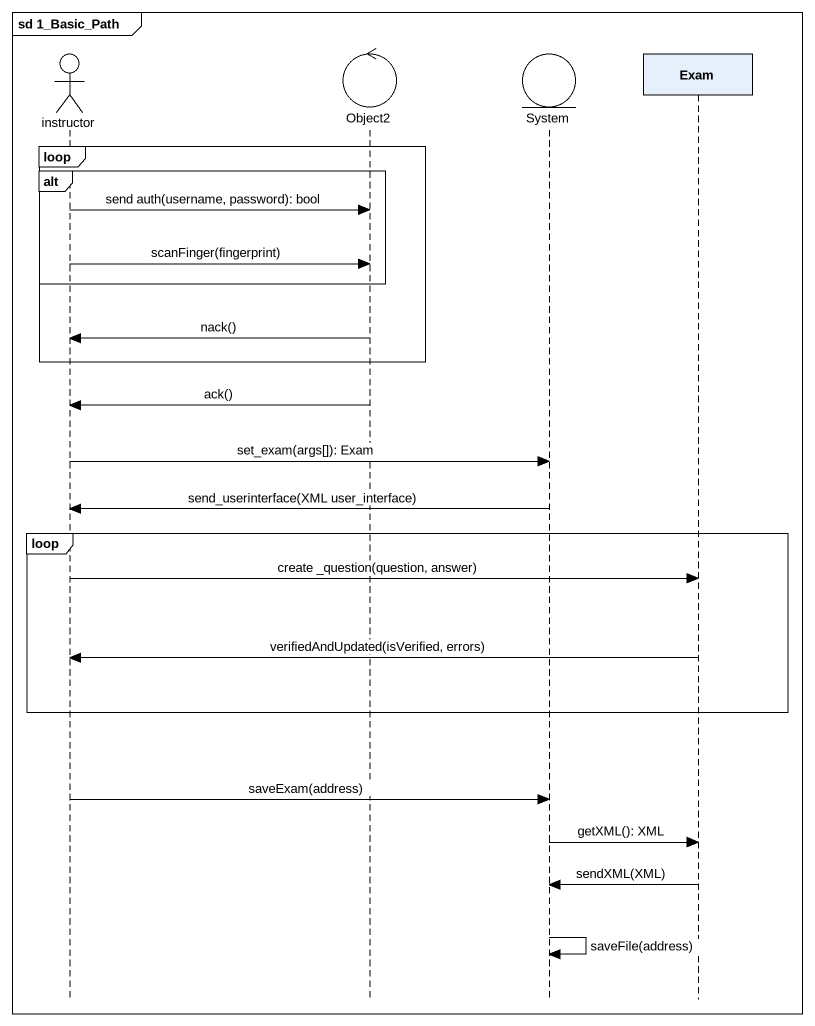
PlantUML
@startuml
mainframe sd 1_Basic_Path
hide footbox
actor instructor
control Object2
entity System
participant Exam

loop
  alt
    instructor -> Object2 : send auth(username, password): bool
    instructor -> Object2 : scanFinger(fingerprint)
  end
  Object2 -> instructor : nack()
end
Object2 -> instructor : ack()
instructor -> System : set_exam(args[]): Exam
System -> instructor : send_userinterface(XML user_interface)
loop
  instructor -> Exam : create _question(question, answer)
  Exam -> instructor : verifiedAndUpdated(isVerified, errors)
end
instructor -> System : saveExam(address)
System -> Exam : getXML(): XML
Exam -> System : sendXML(XML)
System -> System : saveFile(address)
@enduml
